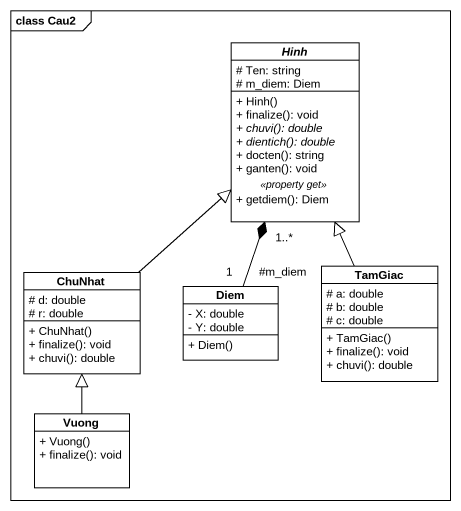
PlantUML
@startuml
mainframe class Cau2
hide circle
hide empty members
skinparam classAttributeIconSize 0
abstract class Hinh {
  # Ten: string
  # m_diem: Diem
  --
  + Hinh()
  + finalize(): void
  {abstract} + chuvi(): double
  {abstract} + dientich(): double
  + docten(): string
  + ganten(): void
  .. <<property get>> ..
  + getdiem(): Diem
}
class TamGiac {
  # a: double
  # b: double
  # c: double
  + TamGiac()
  + finalize(): void
  + chuvi(): double
}
class ChuNhat {
  # d: double
  # r: double
  + ChuNhat()
  + finalize(): void
  + chuvi(): double
}
class Diem {
  - X: double
  - Y: double
  + Diem()
}
class Vuong {
  + Vuong()
  + finalize(): void
}
TamGiac -up-|> Hinh
ChuNhat -up-|> Hinh
Diem "#m_diem\n1" -up-* "1..*" Hinh
Vuong -up-|> ChuNhat
@enduml
